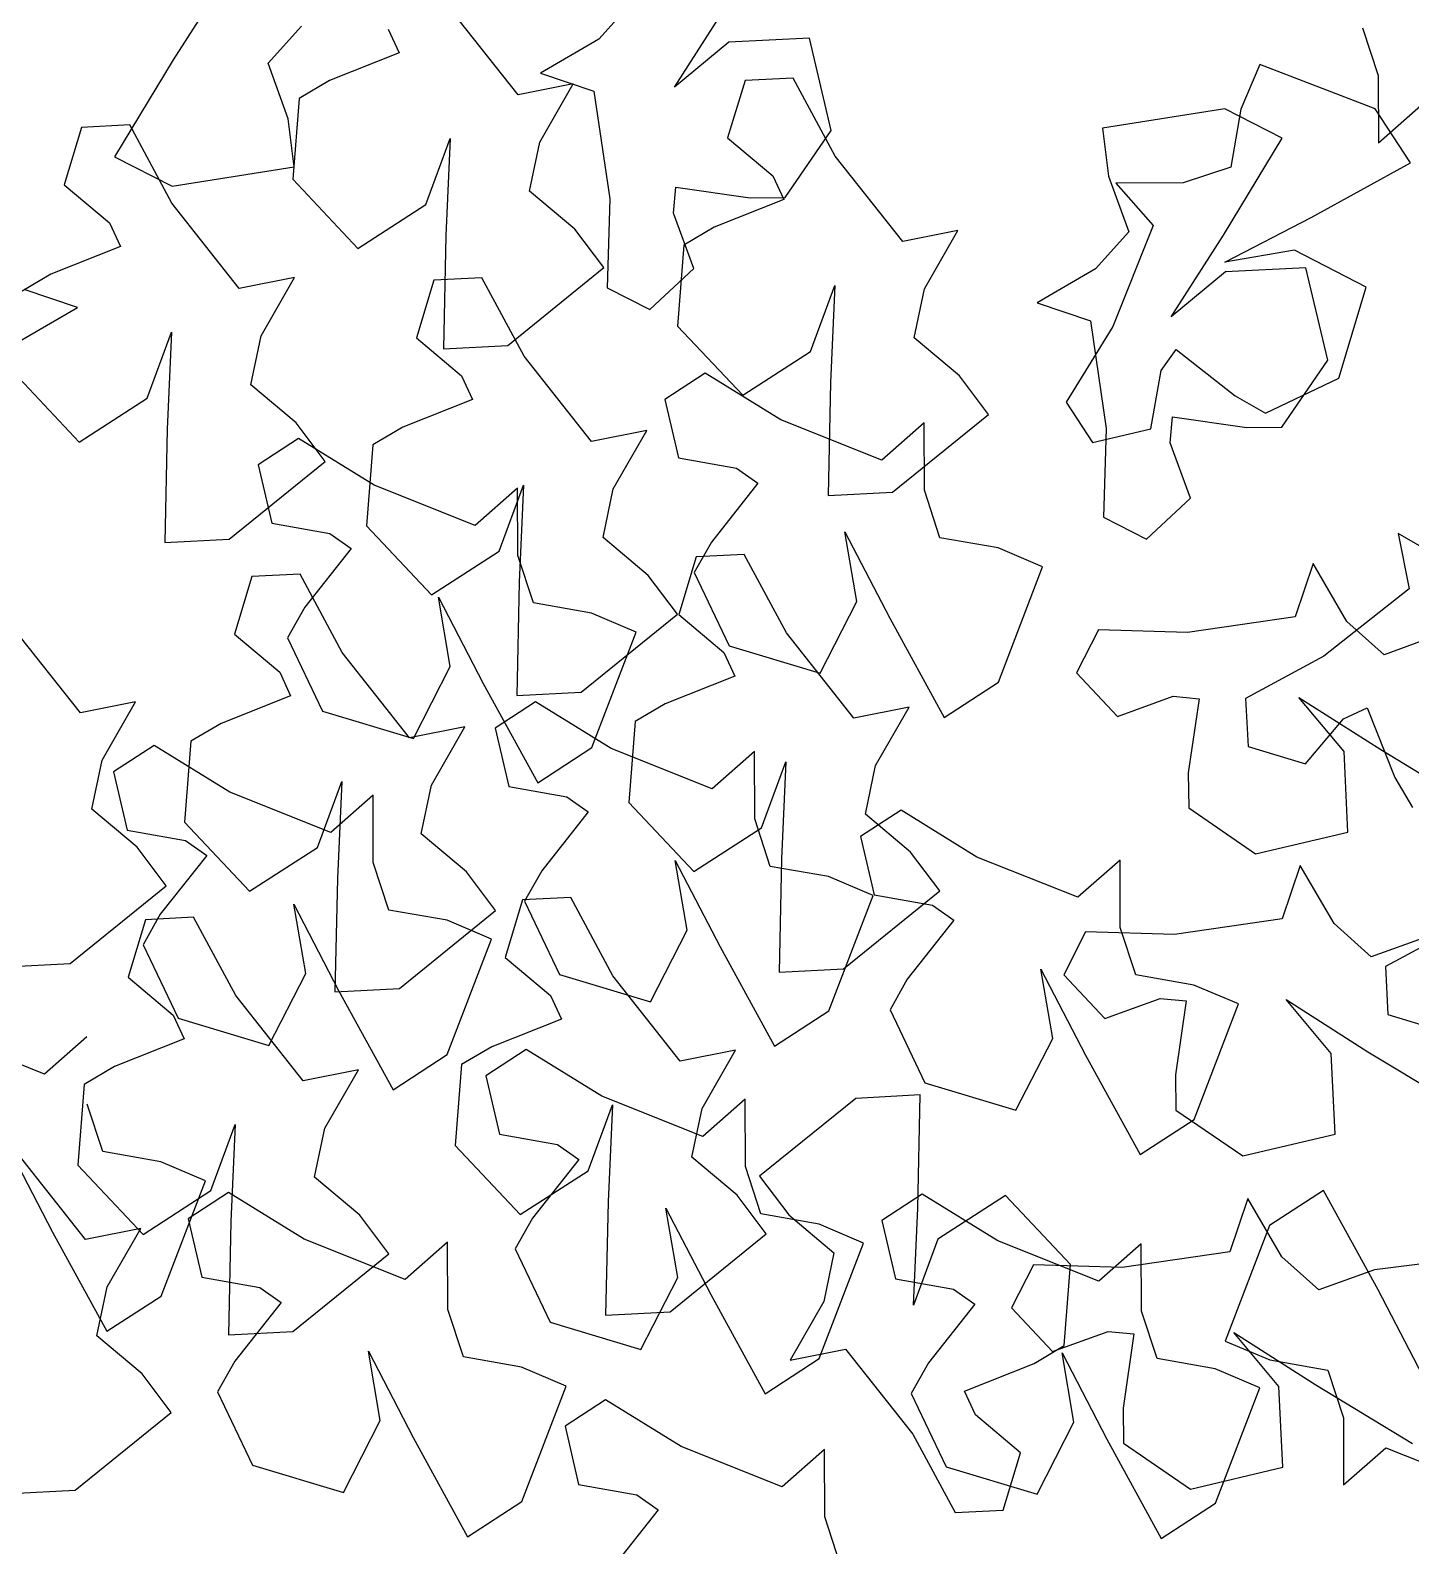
# Model space of a CAD drawing. Header units: millimetres. Extents: x 441156 to 441876, y 4514765 to 4515211.
# Drawn here: x 441573.862 to 441574.956, y 4514834.918 to 4514836.119 of the extents above; entities that cross this region are included whole.
import ezdxf

# ---------------------------------------------------------------- set-up
doc = ezdxf.new("R2010")
doc.units = ezdxf.units.MM
doc.layers.add('01_piscinas', color=254, linetype='Continuous')

msp = doc.modelspace()

# ---------------------------------------------------------------- linework, layer by layer
at = {"layer": '01_piscinas'}
for p, q in [((441574.0165271, 4514836.16044463, 0.00000053), (441573.97508019, 4514836.09556516, 0.00000053)), ((441574.33872415, 4514836.1414144, 0.00000053), (441574.3123353, 4514836.11193892, 0.00000053)), ((441574.37243649, 4514836.07393794, 0.00000053), (441574.41388339, 4514836.13881741, 0.00000053)), ((441574.24833211, 4514836.06793227, 0.00000053), (441574.19492171, 4514836.13554252, 0.00000053)), ((441574.05023944, 4514836.09296817, 0.00000053), (441574.07662828, 4514836.12244365, 0.00000053)), ((441574.14544685, 4514836.12003756, 0.00000053), (441574.15408741, 4514836.10127425, 0.00000053)), ((441574.91772599, 4514836.12094729, 0.00000053), (441574.93005807, 4514836.08335614, 0.00000053)), ((441574.3123353, 4514836.11193892, 0.00000053), (441574.26622233, 4514836.08512131, 0.00000053)), ((441574.41532202, 4514836.1096308, 0.00000053), (441574.37243649, 4514836.07393794, 0.00000053)), ((441574.47922064, 4514836.11276938, 0.00000053), (441574.41532202, 4514836.1096308, 0.00000053)), ((441574.49647604, 4514836.03952691, 0.00000053), (441574.47922064, 4514836.11276938, 0.00000053)), ((441573.97508019, 4514836.09556516, 0.00000053), (441573.92857729, 4514836.01879822, 0.00000053)), ((441574.06623628, 4514836.0489778, 0.00000053), (441574.05023944, 4514836.09296817, 0.00000053)), ((441574.15408741, 4514836.10127425, 0.00000053), (441574.09891098, 4514836.07929768, 0.00000053)), ((441574.8362938, 4514836.09193444, 0.00000053), (441574.8213038, 4514836.05663887, 0.00000053)), ((441574.92776701, 4514836.05680651, 0.00000053), (441574.8362938, 4514836.09193444, 0.00000053)), ((441574.09891098, 4514836.07929768, 0.00000053), (441574.07495612, 4514836.06513378, 0.00000053)), ((441574.26622233, 4514836.08512131, 0.00000053), (441574.30853786, 4514836.07079935, 0.00000053)), ((441574.42826962, 4514836.07925452, 0.00000053), (441574.4144864, 4514836.03378321, 0.00000053)), ((441574.46640938, 4514836.08125873, 0.00000053), (441574.42826962, 4514836.07925452, 0.00000053)), ((441574.49981012, 4514836.01918981, 0.00000053), (441574.46640938, 4514836.08125873, 0.00000053)), ((441574.93005807, 4514836.08335614, 0.00000053), (441574.93022632, 4514836.03001234, 0.00000053)), ((441574.29213942, 4514836.07668685, 0.00000053), (441574.24833211, 4514836.06793227, 0.00000053)), ((441574.26561322, 4514836.03040564, 0.00000053), (441574.29213942, 4514836.07668685, 0.00000053)), ((441574.30853786, 4514836.07079935, 0.00000053), (441574.32098751, 4514835.98554195, 0.00000053)), ((441574.07495612, 4514836.06513378, 0.00000053), (441574.06993666, 4514836.0010459, 0.00000053)), ((441574.80842966, 4514836.05678697, 0.00000053), (441574.71164757, 4514836.04147204, 0.00000053)), ((441574.85397262, 4514836.03358976, 0.00000053), (441574.80842966, 4514836.05678697, 0.00000053)), ((441574.8213038, 4514836.05663887, 0.00000053), (441574.81316228, 4514836.01054366, 0.00000053)), ((441574.95560976, 4514836.01394565, 0.00000053), (441574.92776701, 4514836.05680651, 0.00000053)), ((441574.93022632, 4514836.03001234, 0.00000053), (441574.96378726, 4514836.05949768, 0.00000053)), ((441573.94065269, 4514836.04411683, 0.00000053), (441573.90251293, 4514836.04211261, 0.00000053)), ((441573.97405343, 4514835.9820479, 0.00000053), (441573.94065269, 4514836.04411683, 0.00000053)), ((441574.07090234, 4514836.01091593, 0.00000053), (441574.06623628, 4514836.0489778, 0.00000053)), ((441573.90251293, 4514836.04211261, 0.00000053), (441573.88872971, 4514835.99664131, 0.00000053)), ((441574.17527004, 4514835.98091117, 0.00000053), (441574.19456358, 4514836.03326486, 0.00000053)), ((441574.19456358, 4514836.03326486, 0.00000053), (441574.19110924, 4514835.95635414, 0.00000053)), ((441574.4144864, 4514836.03378321, 0.00000053), (441574.45033527, 4514836.00368485, 0.00000053)), ((441574.46008513, 4514835.98653492, 0.00000053), (441574.49647604, 4514836.03952691, 0.00000053)), ((441574.71164757, 4514836.04147204, 0.00000053), (441574.71631363, 4514836.00341018, 0.00000053)), ((441574.80746972, 4514835.95682282, 0.00000053), (441574.85397262, 4514836.03358976, 0.00000053)), ((441573.92857729, 4514836.01879822, 0.00000053), (441573.97412026, 4514835.99560101, 0.00000053)), ((441574.25749755, 4514835.9916847, 0.00000053), (441574.26561322, 4514836.03040564, 0.00000053)), ((441574.55322053, 4514835.95157956, 0.00000053), (441574.49981012, 4514836.01918981, 0.00000053)), ((441573.97412026, 4514835.99560101, 0.00000053), (441574.07090234, 4514836.01091593, 0.00000053)), ((441574.81316228, 4514836.01054366, 0.00000053), (441574.77557113, 4514835.99821157, 0.00000053)), ((441574.8769536, 4514835.97071498, 0.00000053), (441574.95560976, 4514836.01394565, 0.00000053)), ((441573.88872971, 4514835.99664131, 0.00000053), (441573.92457858, 4514835.96654295, 0.00000053)), ((441574.06993666, 4514836.0010459, 0.00000053), (441574.12150151, 4514835.94624376, 0.00000053)), ((441574.37158647, 4514835.97423222, 0.00000053), (441574.37348518, 4514835.994802, 0.00000053)), ((441574.37348518, 4514835.994802, 0.00000053), (441574.43225765, 4514835.98624605, 0.00000053)), ((441574.45033527, 4514836.00368485, 0.00000053), (441574.45897582, 4514835.98492154, 0.00000053)), ((441574.71631363, 4514836.00341018, 0.00000053), (441574.73231048, 4514835.95941981, 0.00000053)), ((441574.77557113, 4514835.99821157, 0.00000053), (441574.72222733, 4514835.99804333, 0.00000053)), ((441574.72222733, 4514835.99804333, 0.00000053), (441574.75171267, 4514835.96448238, 0.00000053)), ((441574.29334641, 4514835.96158634, 0.00000053), (441574.25749755, 4514835.9916847, 0.00000053)), ((441574.32098751, 4514835.98554195, 0.00000053), (441574.31887894, 4514835.91508832, 0.00000053)), ((441574.45897582, 4514835.98492154, 0.00000053), (441574.40379939, 4514835.96294497, 0.00000053)), ((441574.43225765, 4514835.98624605, 0.00000053), (441574.46008513, 4514835.98653492, 0.00000053)), ((441574.02746384, 4514835.91443765, 0.00000053), (441573.97405343, 4514835.9820479, 0.00000053)), ((441574.12150151, 4514835.94624376, 0.00000053), (441574.17527004, 4514835.98091117, 0.00000053)), ((441574.38758331, 4514835.93024184, 0.00000053), (441574.37158647, 4514835.97423222, 0.00000053)), ((441574.8086198, 4514835.93525117, 0.00000053), (441574.8769536, 4514835.97071498, 0.00000053)), ((441573.92457858, 4514835.96654295, 0.00000053), (441573.93321913, 4514835.94777963, 0.00000053)), ((441574.31641827, 4514835.93095683, 0.00000053), (441574.29334641, 4514835.96158634, 0.00000053)), ((441574.40379939, 4514835.96294497, 0.00000053), (441574.37984453, 4514835.94878107, 0.00000053)), ((441574.59702783, 4514835.96033414, 0.00000053), (441574.55322053, 4514835.95157956, 0.00000053)), ((441574.57050163, 4514835.91405293, 0.00000053), (441574.59702783, 4514835.96033414, 0.00000053)), ((441574.73231048, 4514835.95941981, 0.00000053), (441574.70592163, 4514835.92994433, 0.00000053)), ((441574.75171267, 4514835.96448238, 0.00000053), (441574.71986568, 4514835.88442249, 0.00000053)), ((441573.93321913, 4514835.94777963, 0.00000053), (441573.87804271, 4514835.92580307, 0.00000053)), ((441574.19110924, 4514835.95635414, 0.00000053), (441574.18922001, 4514835.86662057, 0.00000053)), ((441574.37984453, 4514835.94878107, 0.00000053), (441574.37482507, 4514835.8846932, 0.00000053)), ((441574.76602282, 4514835.89194335, 0.00000053), (441574.80746972, 4514835.95682282, 0.00000053)), ((441574.86360619, 4514835.94471932, 0.00000053), (441574.8086198, 4514835.93525117, 0.00000053)), ((441574.92051331, 4514835.91548811, 0.00000053), (441574.86360619, 4514835.94471932, 0.00000053)), ((441573.87804271, 4514835.92580307, 0.00000053), (441573.85408784, 4514835.91163916, 0.00000053)), ((441574.07127114, 4514835.92319224, 0.00000053), (441574.02746384, 4514835.91443765, 0.00000053)), ((441574.04474494, 4514835.87691103, 0.00000053), (441574.07127114, 4514835.92319224, 0.00000053)), ((441574.21973887, 4514835.92292803, 0.00000053), (441574.18159911, 4514835.92092382, 0.00000053)), ((441574.25313961, 4514835.86085911, 0.00000053), (441574.21973887, 4514835.92292803, 0.00000053)), ((441574.24025999, 4514835.86930268, 0.00000053), (441574.31641827, 4514835.93095683, 0.00000053)), ((441574.35291104, 4514835.89775414, 0.00000053), (441574.38758331, 4514835.93024184, 0.00000053)), ((441574.70592163, 4514835.92994433, 0.00000053), (441574.65980866, 4514835.90312673, 0.00000053)), ((441574.80890835, 4514835.92763621, 0.00000053), (441574.76602282, 4514835.89194335, 0.00000053)), ((441574.87280697, 4514835.9307748, 0.00000053), (441574.80890835, 4514835.92763621, 0.00000053)), ((441574.89006237, 4514835.85753232, 0.00000053), (441574.87280697, 4514835.9307748, 0.00000053)), ((441573.89933169, 4514835.89942675, 0.00000053), (441573.85701616, 4514835.91374871, 0.00000053)), ((441574.18159911, 4514835.92092382, 0.00000053), (441574.16781589, 4514835.87545252, 0.00000053)), ((441574.31887894, 4514835.91508832, 0.00000053), (441574.35291104, 4514835.89775414, 0.00000053)), ((441574.48015846, 4514835.86455846, 0.00000053), (441574.49945199, 4514835.91691215, 0.00000053)), ((441574.49945199, 4514835.91691215, 0.00000053), (441574.49599765, 4514835.84000143, 0.00000053)), ((441574.56238596, 4514835.875332, 0.00000053), (441574.57050163, 4514835.91405293, 0.00000053)), ((441574.89883569, 4514835.84343057, 0.00000053), (441574.92051331, 4514835.91548811, 0.00000053)), ((441573.85321872, 4514835.87260914, 0.00000053), (441573.89933169, 4514835.89942675, 0.00000053)), ((441574.65980866, 4514835.90312673, 0.00000053), (441574.7021242, 4514835.88880476, 0.00000053)), ((441574.7021242, 4514835.88880476, 0.00000053), (441574.71457384, 4514835.80354736, 0.00000053)), ((441573.95440177, 4514835.82741656, 0.00000053), (441573.9736953, 4514835.87977024, 0.00000053)), ((441573.9736953, 4514835.87977024, 0.00000053), (441573.97024096, 4514835.80285953, 0.00000053)), ((441574.03662927, 4514835.83819009, 0.00000053), (441574.04474494, 4514835.87691103, 0.00000053)), ((441574.16781589, 4514835.87545252, 0.00000053), (441574.20366475, 4514835.84535415, 0.00000053)), ((441574.37482507, 4514835.8846932, 0.00000053), (441574.42638992, 4514835.82989106, 0.00000053)), ((441574.59823482, 4514835.84523364, 0.00000053), (441574.56238596, 4514835.875332, 0.00000053)), ((441574.71986568, 4514835.88442249, 0.00000053), (441574.68281279, 4514835.82446214, 0.00000053)), ((441574.18922001, 4514835.86662057, 0.00000053), (441574.24025999, 4514835.86930268, 0.00000053)), ((441574.42638992, 4514835.82989106, 0.00000053), (441574.48015846, 4514835.86455846, 0.00000053)), ((441574.75803079, 4514835.84932849, 0.00000053), (441574.76996002, 4514835.86619308, 0.00000053)), ((441574.76996002, 4514835.86619308, 0.00000053), (441574.8165805, 4514835.82939718, 0.00000053)), ((441574.30655002, 4514835.79324886, 0.00000053), (441574.25313961, 4514835.86085911, 0.00000053)), ((441574.85367146, 4514835.80454033, 0.00000053), (441574.89006237, 4514835.85753232, 0.00000053)), ((441573.84906838, 4514835.84755129, 0.00000053), (441573.90063323, 4514835.79274915, 0.00000053)), ((441574.20366475, 4514835.84535415, 0.00000053), (441574.21230531, 4514835.82659084, 0.00000053)), ((441574.39665612, 4514835.8472844, 0.00000053), (441574.36462823, 4514835.82647882, 0.00000053)), ((441574.45661647, 4514835.8102315, 0.00000053), (441574.39665612, 4514835.8472844, 0.00000053)), ((441574.49599765, 4514835.84000143, 0.00000053), (441574.49410843, 4514835.75026786, 0.00000053)), ((441574.62130668, 4514835.81460413, 0.00000053), (441574.59823482, 4514835.84523364, 0.00000053)), ((441574.74988928, 4514835.80323328, 0.00000053), (441574.75803079, 4514835.84932849, 0.00000053)), ((441574.84082424, 4514835.81573361, 0.00000053), (441574.89883569, 4514835.84343057, 0.00000053)), ((441573.90063323, 4514835.79274915, 0.00000053), (441573.95440177, 4514835.82741656, 0.00000053)), ((441574.07247813, 4514835.80809173, 0.00000053), (441574.03662927, 4514835.83819009, 0.00000053)), ((441574.21230531, 4514835.82659084, 0.00000053), (441574.15712888, 4514835.80461427, 0.00000053)), ((441574.8165805, 4514835.82939718, 0.00000053), (441574.84082424, 4514835.81573361, 0.00000053)), ((441574.36462823, 4514835.82647882, 0.00000053), (441574.37542726, 4514835.78020791, 0.00000053)), ((441574.5451484, 4514835.75294997, 0.00000053), (441574.62130668, 4514835.81460413, 0.00000053)), ((441574.68281279, 4514835.82446214, 0.00000053), (441574.70361837, 4514835.79243425, 0.00000053)), ((441573.97024096, 4514835.80285953, 0.00000053), (441573.96835174, 4514835.71312596, 0.00000053)), ((441574.09554999, 4514835.77746222, 0.00000053), (441574.07247813, 4514835.80809173, 0.00000053)), ((441574.15712888, 4514835.80461427, 0.00000053), (441574.13317402, 4514835.79045037, 0.00000053)), ((441574.53667637, 4514835.77838452, 0.00000053), (441574.45661647, 4514835.8102315, 0.00000053)), ((441574.57023731, 4514835.80786986, 0.00000053), (441574.53667637, 4514835.77838452, 0.00000053)), ((441574.57040556, 4514835.75452605, 0.00000053), (441574.57023731, 4514835.80786986, 0.00000053)), ((441574.70361837, 4514835.79243425, 0.00000053), (441574.74988928, 4514835.80323328, 0.00000053)), ((441574.71457384, 4514835.80354736, 0.00000053), (441574.71246527, 4514835.73309373, 0.00000053)), ((441574.7651728, 4514835.79223763, 0.00000053), (441574.76707152, 4514835.81280741, 0.00000053)), ((441574.76707152, 4514835.81280741, 0.00000053), (441574.82584398, 4514835.80425146, 0.00000053)), ((441574.82584398, 4514835.80425146, 0.00000053), (441574.85367146, 4514835.80454033, 0.00000053)), ((441574.07443866, 4514835.79560459, 0.00000053), (441574.04241076, 4514835.77479902, 0.00000053)), ((441574.13439901, 4514835.7585517, 0.00000053), (441574.07443866, 4514835.79560459, 0.00000053)), ((441574.35035732, 4514835.80200344, 0.00000053), (441574.30655002, 4514835.79324886, 0.00000053)), ((441574.32383112, 4514835.75572223, 0.00000053), (441574.35035732, 4514835.80200344, 0.00000053)), ((441574.78116964, 4514835.74824725, 0.00000053), (441574.7651728, 4514835.79223763, 0.00000053)), ((441574.13317402, 4514835.79045037, 0.00000053), (441574.12815456, 4514835.7263625, 0.00000053)), ((441574.37542726, 4514835.78020791, 0.00000053), (441574.42152247, 4514835.77206639, 0.00000053)), ((441574.01939171, 4514835.71580807, 0.00000053), (441574.09554999, 4514835.77746222, 0.00000053)), ((441574.04241076, 4514835.77479902, 0.00000053), (441574.0532098, 4514835.7285281, 0.00000053)), ((441574.42152247, 4514835.77206639, 0.00000053), (441574.43838706, 4514835.76013716, 0.00000053)), ((441574.2144589, 4514835.72670471, 0.00000053), (441574.13439901, 4514835.7585517, 0.00000053)), ((441574.24801985, 4514835.75619005, 0.00000053), (441574.2144589, 4514835.72670471, 0.00000053)), ((441574.23348794, 4514835.70622777, 0.00000053), (441574.25278148, 4514835.75858145, 0.00000053)), ((441574.24818809, 4514835.70284625, 0.00000053), (441574.24801985, 4514835.75619005, 0.00000053)), ((441574.25278148, 4514835.75858145, 0.00000053), (441574.24932714, 4514835.68167073, 0.00000053)), ((441574.31571545, 4514835.7170013, 0.00000053), (441574.32383112, 4514835.75572223, 0.00000053)), ((441574.43838706, 4514835.76013716, 0.00000053), (441574.40159116, 4514835.71351669, 0.00000053)), ((441574.58273764, 4514835.71693491, 0.00000053), (441574.57040556, 4514835.75452605, 0.00000053)), ((441574.49410843, 4514835.75026786, 0.00000053), (441574.5451484, 4514835.75294997, 0.00000053)), ((441574.74649737, 4514835.71575955, 0.00000053), (441574.78116964, 4514835.74824725, 0.00000053)), ((441574.71246527, 4514835.73309373, 0.00000053), (441574.74649737, 4514835.71575955, 0.00000053)), ((441574.0532098, 4514835.7285281, 0.00000053), (441574.099305, 4514835.72038659, 0.00000053)), ((441574.099305, 4514835.72038659, 0.00000053), (441574.1161696, 4514835.70845736, 0.00000053)), ((441574.12815456, 4514835.7263625, 0.00000053), (441574.17971941, 4514835.67156036, 0.00000053)), ((441574.50744515, 4514835.72147739, 0.00000053), (441574.54290896, 4514835.65314358, 0.00000053)), ((441574.5169133, 4514835.666491, 0.00000053), (441574.50744515, 4514835.72147739, 0.00000053)), ((441574.94579811, 4514835.72020244, 0.00000053), (441574.95455269, 4514835.67639513, 0.00000053)), ((441574.99207932, 4514835.69367624, 0.00000053), (441574.94579811, 4514835.72020244, 0.00000053)), ((441573.96835174, 4514835.71312596, 0.00000053), (441574.01939171, 4514835.71580807, 0.00000053)), ((441574.1161696, 4514835.70845736, 0.00000053), (441574.0793737, 4514835.66183688, 0.00000053)), ((441574.35156431, 4514835.68690294, 0.00000053), (441574.31571545, 4514835.7170013, 0.00000053)), ((441574.40159116, 4514835.71351669, 0.00000053), (441574.38792759, 4514835.68927295, 0.00000053)), ((441574.62883285, 4514835.70879339, 0.00000053), (441574.58273764, 4514835.71693491, 0.00000053)), ((441574.66412842, 4514835.69380339, 0.00000053), (441574.62883285, 4514835.70879339, 0.00000053)), ((441574.17971941, 4514835.67156036, 0.00000053), (441574.23348794, 4514835.70622777, 0.00000053)), ((441574.26052018, 4514835.6652551, 0.00000053), (441574.24818809, 4514835.70284625, 0.00000053)), ((441574.38950557, 4514835.70166137, 0.00000053), (441574.37572235, 4514835.65619006, 0.00000053)), ((441574.42764533, 4514835.70366558, 0.00000053), (441574.38950557, 4514835.70166137, 0.00000053)), ((441574.46104606, 4514835.64159666, 0.00000053), (441574.42764533, 4514835.70366558, 0.00000053)), ((441574.87843931, 4514835.69663153, 0.00000053), (441574.86411735, 4514835.654316, 0.00000053)), ((441574.90525691, 4514835.65051856, 0.00000053), (441574.87843931, 4514835.69663153, 0.00000053)), ((441574.03742103, 4514835.6860722, 0.00000053), (441574.02363781, 4514835.64060089, 0.00000053)), ((441574.07556078, 4514835.68807641, 0.00000053), (441574.03742103, 4514835.6860722, 0.00000053)), ((441574.10896152, 4514835.62600749, 0.00000053), (441574.07556078, 4514835.68807641, 0.00000053)), ((441574.37463617, 4514835.65627343, 0.00000053), (441574.35156431, 4514835.68690294, 0.00000053)), ((441574.38792759, 4514835.68927295, 0.00000053), (441574.41562455, 4514835.6312615, 0.00000053)), ((441574.62900049, 4514835.60233018, 0.00000053), (441574.66412842, 4514835.69380339, 0.00000053)), ((441574.24932714, 4514835.68167073, 0.00000053), (441574.24743792, 4514835.59193716, 0.00000053)), ((441574.95455269, 4514835.67639513, 0.00000053), (441574.88694244, 4514835.62298472, 0.00000053)), ((441574.0793737, 4514835.66183688, 0.00000053), (441574.06571013, 4514835.63759315, 0.00000053)), ((441574.18522769, 4514835.66979759, 0.00000053), (441574.2206915, 4514835.60146378, 0.00000053)), ((441574.19469584, 4514835.61481119, 0.00000053), (441574.18522769, 4514835.66979759, 0.00000053)), ((441574.30661539, 4514835.65711359, 0.00000053), (441574.26052018, 4514835.6652551, 0.00000053)), ((441574.48768209, 4514835.60958388, 0.00000053), (441574.5169133, 4514835.666491, 0.00000053)), ((441574.29847789, 4514835.59461927, 0.00000053), (441574.37463617, 4514835.65627343, 0.00000053)), ((441574.34191096, 4514835.64212358, 0.00000053), (441574.30661539, 4514835.65711359, 0.00000053)), ((441574.37572235, 4514835.65619006, 0.00000053), (441574.41157121, 4514835.6260917, 0.00000053)), ((441574.54290896, 4514835.65314358, 0.00000053), (441574.58613963, 4514835.57448742, 0.00000053)), ((441574.86411735, 4514835.654316, 0.00000053), (441574.77885995, 4514835.64186635, 0.00000053)), ((441574.93473239, 4514835.62412971, 0.00000053), (441574.90525691, 4514835.65051856, 0.00000053)), ((441573.90147901, 4514835.57814334, 0.00000053), (441573.84806861, 4514835.64575359, 0.00000053)), ((441574.02363781, 4514835.64060089, 0.00000053), (441574.05948667, 4514835.61050253, 0.00000053)), ((441574.06571013, 4514835.63759315, 0.00000053), (441574.09340708, 4514835.57958169, 0.00000053)), ((441574.30678303, 4514835.55065038, 0.00000053), (441574.34191096, 4514835.64212358, 0.00000053)), ((441574.51445647, 4514835.57398641, 0.00000053), (441574.46104606, 4514835.64159666, 0.00000053)), ((441574.70840632, 4514835.64397493, 0.00000053), (441574.69107214, 4514835.60994282, 0.00000053)), ((441574.77885995, 4514835.64186635, 0.00000053), (441574.70840632, 4514835.64397493, 0.00000053)), ((441574.97872277, 4514835.64012656, 0.00000053), (441574.93473239, 4514835.62412971, 0.00000053)), ((441574.16237193, 4514835.55839724, 0.00000053), (441574.10896152, 4514835.62600749, 0.00000053)), ((441574.41157121, 4514835.6260917, 0.00000053), (441574.42021177, 4514835.60732839, 0.00000053)), ((441574.41562455, 4514835.6312615, 0.00000053), (441574.48768209, 4514835.60958388, 0.00000053)), ((441574.88694244, 4514835.62298472, 0.00000053), (441574.82487352, 4514835.58958398, 0.00000053)), ((441574.05948667, 4514835.61050253, 0.00000053), (441574.06812722, 4514835.59173922, 0.00000053)), ((441574.16546463, 4514835.55790407, 0.00000053), (441574.19469584, 4514835.61481119, 0.00000053)), ((441574.2206915, 4514835.60146378, 0.00000053), (441574.26392217, 4514835.52280762, 0.00000053)), ((441574.42021177, 4514835.60732839, 0.00000053), (441574.36503534, 4514835.58535182, 0.00000053)), ((441574.58613963, 4514835.57448742, 0.00000053), (441574.62900049, 4514835.60233018, 0.00000053)), ((441574.69107214, 4514835.60994282, 0.00000053), (441574.72355983, 4514835.57527055, 0.00000053)), ((441573.94528632, 4514835.58689793, 0.00000053), (441573.90147901, 4514835.57814334, 0.00000053)), ((441573.91876012, 4514835.54061672, 0.00000053), (441573.94528632, 4514835.58689793, 0.00000053)), ((441574.06812722, 4514835.59173922, 0.00000053), (441574.0129508, 4514835.56976265, 0.00000053)), ((441574.26219854, 4514835.58683074, 0.00000053), (441574.23017065, 4514835.56602516, 0.00000053)), ((441574.24743792, 4514835.59193716, 0.00000053), (441574.29847789, 4514835.59461927, 0.00000053)), ((441574.32215889, 4514835.54977784, 0.00000053), (441574.26219854, 4514835.58683074, 0.00000053)), ((441574.72355983, 4514835.57527055, 0.00000053), (441574.76755021, 4514835.5912674, 0.00000053)), ((441574.76755021, 4514835.5912674, 0.00000053), (441574.78811999, 4514835.58936868, 0.00000053)), ((441574.78811999, 4514835.58936868, 0.00000053), (441574.77956405, 4514835.53059621, 0.00000053)), ((441574.82487352, 4514835.58958398, 0.00000053), (441574.82687773, 4514835.55144422, 0.00000053)), ((441574.86725593, 4514835.59041738, 0.00000053), (441574.9321354, 4514835.54897047, 0.00000053)), ((441574.90294879, 4514835.54753184, 0.00000053), (441574.86725593, 4514835.59041738, 0.00000053)), ((441574.09340708, 4514835.57958169, 0.00000053), (441574.16546463, 4514835.55790407, 0.00000053)), ((441574.36503534, 4514835.58535182, 0.00000053), (441574.34108048, 4514835.57118792, 0.00000053)), ((441574.55826378, 4514835.58274099, 0.00000053), (441574.51445647, 4514835.57398641, 0.00000053)), ((441574.53173758, 4514835.53645978, 0.00000053), (441574.55826378, 4514835.58274099, 0.00000053)), ((441574.9024474, 4514835.57350987, 0.00000053), (441574.92121071, 4514835.58215042, 0.00000053)), ((441574.92121071, 4514835.58215042, 0.00000053), (441574.94318728, 4514835.526974, 0.00000053)), ((441574.0129508, 4514835.56976265, 0.00000053), (441573.98899593, 4514835.55559875, 0.00000053)), ((441574.20617924, 4514835.56715182, 0.00000053), (441574.16237193, 4514835.55839724, 0.00000053)), ((441574.17965304, 4514835.52087061, 0.00000053), (441574.20617924, 4514835.56715182, 0.00000053)), ((441574.23017065, 4514835.56602516, 0.00000053), (441574.24096968, 4514835.51975424, 0.00000053)), ((441574.34108048, 4514835.57118792, 0.00000053), (441574.33606102, 4514835.50710004, 0.00000053)), ((441574.87234904, 4514835.53766101, 0.00000053), (441574.9024474, 4514835.57350987, 0.00000053)), ((441573.95990842, 4514835.55224022, 0.00000053), (441573.92788053, 4514835.53143464, 0.00000053)), ((441574.01986877, 4514835.51518733, 0.00000053), (441573.95990842, 4514835.55224022, 0.00000053)), ((441573.98899593, 4514835.55559875, 0.00000053), (441573.98397647, 4514835.49151088, 0.00000053)), ((441574.26392217, 4514835.52280762, 0.00000053), (441574.30678303, 4514835.55065038, 0.00000053)), ((441574.82687773, 4514835.55144422, 0.00000053), (441574.87234904, 4514835.53766101, 0.00000053)), ((441573.91064445, 4514835.50189578, 0.00000053), (441573.91876012, 4514835.54061672, 0.00000053)), ((441574.40221879, 4514835.51793085, 0.00000053), (441574.32215889, 4514835.54977784, 0.00000053)), ((441574.43577973, 4514835.5474162, 0.00000053), (441574.40221879, 4514835.51793085, 0.00000053)), ((441574.43594798, 4514835.49407239, 0.00000053), (441574.43577973, 4514835.5474162, 0.00000053)), ((441574.4413944, 4514835.48696531, 0.00000053), (441574.46068794, 4514835.539319, 0.00000053)), ((441574.46068794, 4514835.539319, 0.00000053), (441574.4572336, 4514835.46240828, 0.00000053)), ((441574.90608738, 4514835.48363322, 0.00000053), (441574.90294879, 4514835.54753184, 0.00000053)), ((441574.9321354, 4514835.54897047, 0.00000053), (441575.00890234, 4514835.50246757, 0.00000053)), ((441573.92788053, 4514835.53143464, 0.00000053), (441573.93867956, 4514835.48516373, 0.00000053)), ((441574.52362191, 4514835.49773884, 0.00000053), (441574.53173758, 4514835.53645978, 0.00000053)), ((441574.77956405, 4514835.53059621, 0.00000053), (441574.77985291, 4514835.50276874, 0.00000053)), ((441574.94318728, 4514835.526974, 0.00000053), (441574.95735118, 4514835.50301913, 0.00000053)), ((441574.09992867, 4514835.48334034, 0.00000053), (441574.01986877, 4514835.51518733, 0.00000053)), ((441574.08930986, 4514835.47137614, 0.00000053), (441574.10860339, 4514835.52372983, 0.00000053)), ((441574.10860339, 4514835.52372983, 0.00000053), (441574.10514905, 4514835.44681911, 0.00000053)), ((441574.17153736, 4514835.48214968, 0.00000053), (441574.17965304, 4514835.52087061, 0.00000053)), ((441574.24096968, 4514835.51975424, 0.00000053), (441574.28706489, 4514835.51161273, 0.00000053)), ((441574.13348962, 4514835.51282568, 0.00000053), (441574.09992867, 4514835.48334034, 0.00000053)), ((441574.13365786, 4514835.45948188, 0.00000053), (441574.13348962, 4514835.51282568, 0.00000053)), ((441574.28706489, 4514835.51161273, 0.00000053), (441574.30392948, 4514835.4996835, 0.00000053)), ((441574.33606102, 4514835.50710004, 0.00000053), (441574.38762587, 4514835.4522979, 0.00000053)), ((441574.77985291, 4514835.50276874, 0.00000053), (441574.83284491, 4514835.46637782, 0.00000053)), ((441573.94649331, 4514835.47179742, 0.00000053), (441573.91064445, 4514835.50189578, 0.00000053)), ((441573.98397647, 4514835.49151088, 0.00000053), (441574.03554132, 4514835.43670874, 0.00000053)), ((441574.30392948, 4514835.4996835, 0.00000053), (441574.26713359, 4514835.45306302, 0.00000053)), ((441574.44828007, 4514835.45648124, 0.00000053), (441574.43594798, 4514835.49407239, 0.00000053)), ((441574.55188204, 4514835.50089711, 0.00000053), (441574.51985415, 4514835.48009153, 0.00000053)), ((441574.55947077, 4514835.46764048, 0.00000053), (441574.52362191, 4514835.49773884, 0.00000053)), ((441574.61184239, 4514835.46384422, 0.00000053), (441574.55188204, 4514835.50089711, 0.00000053)), ((441573.93867956, 4514835.48516373, 0.00000053), (441573.98477477, 4514835.47702222, 0.00000053)), ((441574.20738623, 4514835.45205132, 0.00000053), (441574.17153736, 4514835.48214968, 0.00000053)), ((441574.38762587, 4514835.4522979, 0.00000053), (441574.4413944, 4514835.48696531, 0.00000053)), ((441574.51985415, 4514835.48009153, 0.00000053), (441574.53065318, 4514835.43382062, 0.00000053)), ((441574.83284491, 4514835.46637782, 0.00000053), (441574.90608738, 4514835.48363322, 0.00000053)), ((441573.96956517, 4514835.44116791, 0.00000053), (441573.94649331, 4514835.47179742, 0.00000053)), ((441573.98477477, 4514835.47702222, 0.00000053), (441574.00163937, 4514835.46509299, 0.00000053)), ((441574.03554132, 4514835.43670874, 0.00000053), (441574.08930986, 4514835.47137614, 0.00000053)), ((441574.58254263, 4514835.43701097, 0.00000053), (441574.55947077, 4514835.46764048, 0.00000053)), ((441574.00163937, 4514835.46509299, 0.00000053), (441573.96484347, 4514835.41847251, 0.00000053)), ((441574.14598995, 4514835.42189073, 0.00000053), (441574.13365786, 4514835.45948188, 0.00000053)), ((441574.37298757, 4514835.46102373, 0.00000053), (441574.40845139, 4514835.39268992, 0.00000053)), ((441574.38245573, 4514835.40603734, 0.00000053), (441574.37298757, 4514835.46102373, 0.00000053)), ((441574.49437527, 4514835.44833973, 0.00000053), (441574.44828007, 4514835.45648124, 0.00000053)), ((441574.4572336, 4514835.46240828, 0.00000053), (441574.45534437, 4514835.37267471, 0.00000053)), ((441574.69190229, 4514835.43199723, 0.00000053), (441574.61184239, 4514835.46384422, 0.00000053)), ((441574.72546324, 4514835.46148257, 0.00000053), (441574.69190229, 4514835.43199723, 0.00000053)), ((441574.72563148, 4514835.40813877, 0.00000053), (441574.72546324, 4514835.46148257, 0.00000053)), ((441574.86823009, 4514835.45723156, 0.00000053), (441574.85390813, 4514835.41491603, 0.00000053)), ((441574.8950477, 4514835.41111859, 0.00000053), (441574.86823009, 4514835.45723156, 0.00000053)), ((441574.10514905, 4514835.44681911, 0.00000053), (441574.10325983, 4514835.35708554, 0.00000053)), ((441574.23045809, 4514835.42142181, 0.00000053), (441574.20738623, 4514835.45205132, 0.00000053)), ((441574.26713359, 4514835.45306302, 0.00000053), (441574.25347001, 4514835.42881929, 0.00000053)), ((441574.52967084, 4514835.43334973, 0.00000053), (441574.49437527, 4514835.44833973, 0.00000053)), ((441573.89340689, 4514835.37951376, 0.00000053), (441573.96956517, 4514835.44116791, 0.00000053)), ((441574.29009945, 4514835.43183385, 0.00000053), (441574.25195969, 4514835.42982964, 0.00000053)), ((441574.32350019, 4514835.36976493, 0.00000053), (441574.29009945, 4514835.43183385, 0.00000053)), ((441574.49454291, 4514835.34187652, 0.00000053), (441574.52967084, 4514835.43334973, 0.00000053)), ((441574.50638435, 4514835.37535682, 0.00000053), (441574.58254263, 4514835.43701097, 0.00000053)), ((441574.53065318, 4514835.43382062, 0.00000053), (441574.57674839, 4514835.42567911, 0.00000053)), ((441573.96484347, 4514835.41847251, 0.00000053), (441573.9511799, 4514835.39422878, 0.00000053)), ((441574.07069746, 4514835.42643321, 0.00000053), (441574.10616127, 4514835.35809941, 0.00000053)), ((441574.08016561, 4514835.37144682, 0.00000053), (441574.07069746, 4514835.42643321, 0.00000053)), ((441574.19208516, 4514835.41374922, 0.00000053), (441574.14598995, 4514835.42189073, 0.00000053)), ((441574.1542998, 4514835.35976765, 0.00000053), (441574.23045809, 4514835.42142181, 0.00000053)), ((441574.25195969, 4514835.42982964, 0.00000053), (441574.23817647, 4514835.38435834, 0.00000053)), ((441574.25347001, 4514835.42881929, 0.00000053), (441574.28116697, 4514835.37080784, 0.00000053)), ((441574.57674839, 4514835.42567911, 0.00000053), (441574.59361299, 4514835.41374988, 0.00000053)), ((441573.95303061, 4514835.41417912, 0.00000053), (441573.93924739, 4514835.36870781, 0.00000053)), ((441573.99117037, 4514835.41618333, 0.00000053), (441573.95303061, 4514835.41417912, 0.00000053)), ((441574.0245711, 4514835.35411441, 0.00000053), (441573.99117037, 4514835.41618333, 0.00000053)), ((441574.22738073, 4514835.39875921, 0.00000053), (441574.19208516, 4514835.41374922, 0.00000053)), ((441574.59361299, 4514835.41374988, 0.00000053), (441574.55681709, 4514835.3671294, 0.00000053)), ((441574.73796357, 4514835.37054762, 0.00000053), (441574.72563148, 4514835.40813877, 0.00000053)), ((441574.85390813, 4514835.41491603, 0.00000053), (441574.76865073, 4514835.40246639, 0.00000053)), ((441574.92452317, 4514835.38472975, 0.00000053), (441574.8950477, 4514835.41111859, 0.00000053)), ((441574.99780099, 4514835.41055366, 0.00000053), (441574.93573206, 4514835.37715292, 0.00000053)), ((441573.9511799, 4514835.39422878, 0.00000053), (441573.97887685, 4514835.33621732, 0.00000053)), ((441574.1922528, 4514835.30728601, 0.00000053), (441574.22738073, 4514835.39875921, 0.00000053)), ((441574.35322451, 4514835.34913022, 0.00000053), (441574.38245573, 4514835.40603734, 0.00000053)), ((441574.6981971, 4514835.40457496, 0.00000053), (441574.68086292, 4514835.37054285, 0.00000053)), ((441574.76865073, 4514835.40246639, 0.00000053), (441574.6981971, 4514835.40457496, 0.00000053)), ((441574.96851355, 4514835.40072659, 0.00000053), (441574.92452317, 4514835.38472975, 0.00000053)), ((441574.23817647, 4514835.38435834, 0.00000053), (441574.27402533, 4514835.35425998, 0.00000053)), ((441574.40845139, 4514835.39268992, 0.00000053), (441574.45168205, 4514835.31403376, 0.00000053)), ((441573.84236692, 4514835.37683165, 0.00000053), (441573.89340689, 4514835.37951376, 0.00000053)), ((441574.05093439, 4514835.3145397, 0.00000053), (441574.08016561, 4514835.37144682, 0.00000053)), ((441574.28116697, 4514835.37080784, 0.00000053), (441574.35322451, 4514835.34913022, 0.00000053)), ((441574.45534437, 4514835.37267471, 0.00000053), (441574.50638435, 4514835.37535682, 0.00000053)), ((441574.66267107, 4514835.3750901, 0.00000053), (441574.69813489, 4514835.3067563, 0.00000053)), ((441574.67213923, 4514835.32010371, 0.00000053), (441574.66267107, 4514835.3750901, 0.00000053)), ((441574.68086292, 4514835.37054285, 0.00000053), (441574.71335062, 4514835.33587058, 0.00000053)), ((441574.78405877, 4514835.36240611, 0.00000053), (441574.73796357, 4514835.37054762, 0.00000053)), ((441574.93573206, 4514835.37715292, 0.00000053), (441574.93773628, 4514835.33901316, 0.00000053)), ((441573.93924739, 4514835.36870781, 0.00000053), (441573.97509625, 4514835.33860945, 0.00000053)), ((441574.10325983, 4514835.35708554, 0.00000053), (441574.1542998, 4514835.35976765, 0.00000053)), ((441574.37691059, 4514835.30215468, 0.00000053), (441574.32350019, 4514835.36976493, 0.00000053)), ((441574.55681709, 4514835.3671294, 0.00000053), (441574.54315351, 4514835.34288567, 0.00000053)), ((441574.81935434, 4514835.3474161, 0.00000053), (441574.78405877, 4514835.36240611, 0.00000053)), ((441574.07798151, 4514835.28650416, 0.00000053), (441574.0245711, 4514835.35411441, 0.00000053)), ((441574.10616127, 4514835.35809941, 0.00000053), (441574.14939194, 4514835.27944325, 0.00000053)), ((441574.27402533, 4514835.35425998, 0.00000053), (441574.28266589, 4514835.33549666, 0.00000053)), ((441574.71335062, 4514835.33587058, 0.00000053), (441574.75734099, 4514835.35186743, 0.00000053)), ((441574.75734099, 4514835.35186743, 0.00000053), (441574.77791078, 4514835.34996871, 0.00000053)), ((441574.77791078, 4514835.34996871, 0.00000053), (441574.76935483, 4514835.29119624, 0.00000053)), ((441574.78422641, 4514835.25594289, 0.00000053), (441574.81935434, 4514835.3474161, 0.00000053)), ((441574.85704672, 4514835.35101741, 0.00000053), (441574.92192619, 4514835.3095705, 0.00000053)), ((441574.89273958, 4514835.30813187, 0.00000053), (441574.85704672, 4514835.35101741, 0.00000053)), ((441573.97509625, 4514835.33860945, 0.00000053), (441573.9837368, 4514835.31984614, 0.00000053)), ((441573.97887685, 4514835.33621732, 0.00000053), (441574.05093439, 4514835.3145397, 0.00000053)), ((441574.28266589, 4514835.33549666, 0.00000053), (441574.22748946, 4514835.31352009, 0.00000053)), ((441574.45168205, 4514835.31403376, 0.00000053), (441574.49454291, 4514835.34187652, 0.00000053)), ((441574.54315351, 4514835.34288567, 0.00000053), (441574.57085047, 4514835.28487421, 0.00000053)), ((441574.93773628, 4514835.33901316, 0.00000053), (441574.98320758, 4514835.32522994, 0.00000053)), ((441573.87312146, 4514835.29189292, 0.00000053), (441573.79306156, 4514835.32373991, 0.00000053)), ((441573.90668241, 4514835.32137826, 0.00000053), (441573.87312146, 4514835.29189292, 0.00000053)), ((441573.9837368, 4514835.31984614, 0.00000053), (441573.92856038, 4514835.29786957, 0.00000053)), ((441574.22748946, 4514835.31352009, 0.00000053), (441574.2035346, 4514835.29935619, 0.00000053)), ((441574.25476247, 4514835.31135423, 0.00000053), (441574.22273457, 4514835.29054865, 0.00000053)), ((441574.31472282, 4514835.27430133, 0.00000053), (441574.25476247, 4514835.31135423, 0.00000053)), ((441574.4207179, 4514835.31090926, 0.00000053), (441574.37691059, 4514835.30215468, 0.00000053)), ((441574.3941917, 4514835.26462805, 0.00000053), (441574.4207179, 4514835.31090926, 0.00000053)), ((441574.64290801, 4514835.26319659, 0.00000053), (441574.67213923, 4514835.32010371, 0.00000053)), ((441574.14939194, 4514835.27944325, 0.00000053), (441574.1922528, 4514835.30728601, 0.00000053)), ((441574.2035346, 4514835.29935619, 0.00000053), (441574.19851514, 4514835.23526832, 0.00000053)), ((441574.69813489, 4514835.3067563, 0.00000053), (441574.74136556, 4514835.22810013, 0.00000053)), ((441574.89587816, 4514835.24423325, 0.00000053), (441574.89273958, 4514835.30813187, 0.00000053)), ((441574.92192619, 4514835.3095705, 0.00000053), (441574.99869312, 4514835.2630676, 0.00000053)), ((441573.92856038, 4514835.29786957, 0.00000053), (441573.90460551, 4514835.28370567, 0.00000053)), ((441574.12178882, 4514835.29525874, 0.00000053), (441574.07798151, 4514835.28650416, 0.00000053)), ((441574.09526262, 4514835.24897753, 0.00000053), (441574.12178882, 4514835.29525874, 0.00000053)), ((441574.22273457, 4514835.29054865, 0.00000053), (441574.23353361, 4514835.24427773, 0.00000053)), ((441574.76935483, 4514835.29119624, 0.00000053), (441574.7696437, 4514835.26336876, 0.00000053)), ((441573.90460551, 4514835.28370567, 0.00000053), (441573.89958605, 4514835.2196178, 0.00000053)), ((441574.39478271, 4514835.24245434, 0.00000053), (441574.31472282, 4514835.27430133, 0.00000053)), ((441574.56701162, 4514835.27529487, 0.00000053), (441574.51597165, 4514835.27261276, 0.00000053)), ((441574.5651224, 4514835.1855613, 0.00000053), (441574.56701162, 4514835.27529487, 0.00000053)), ((441574.57085047, 4514835.28487421, 0.00000053), (441574.64290801, 4514835.26319659, 0.00000053)), ((441573.91918274, 4514835.23044331, 0.00000053), (441573.90685065, 4514835.26803446, 0.00000053)), ((441574.30384852, 4514835.21513359, 0.00000053), (441574.32314206, 4514835.26748727, 0.00000053)), ((441574.32314206, 4514835.26748727, 0.00000053), (441574.31968772, 4514835.19057655, 0.00000053)), ((441574.38607603, 4514835.22590712, 0.00000053), (441574.3941917, 4514835.26462805, 0.00000053)), ((441574.42834366, 4514835.27193968, 0.00000053), (441574.39478271, 4514835.24245434, 0.00000053)), ((441574.4285119, 4514835.21859588, 0.00000053), (441574.42834366, 4514835.27193968, 0.00000053)), ((441574.51597165, 4514835.27261276, 0.00000053), (441574.43981337, 4514835.21095861, 0.00000053)), ((441574.7696437, 4514835.26336876, 0.00000053), (441574.82263569, 4514835.22697785, 0.00000053)), ((441574.00491944, 4514835.19948306, 0.00000053), (441574.02421298, 4514835.25183675, 0.00000053)), ((441574.02421298, 4514835.25183675, 0.00000053), (441574.02075863, 4514835.17492603, 0.00000053)), ((441574.74136556, 4514835.22810013, 0.00000053), (441574.78422641, 4514835.25594289, 0.00000053)), ((441574.08714694, 4514835.2102566, 0.00000053), (441574.09526262, 4514835.24897753, 0.00000053)), ((441574.23353361, 4514835.24427773, 0.00000053), (441574.27962882, 4514835.23613622, 0.00000053)), ((441574.82263569, 4514835.22697785, 0.00000053), (441574.89587816, 4514835.24423325, 0.00000053)), ((441573.84389024, 4514835.23498579, 0.00000053), (441573.87935406, 4514835.16665199, 0.00000053)), ((441573.90549221, 4514835.16066657, 0.00000053), (441573.8520818, 4514835.22827682, 0.00000053)), ((441573.96527794, 4514835.22230179, 0.00000053), (441573.91918274, 4514835.23044331, 0.00000053)), ((441574.19851514, 4514835.23526832, 0.00000053), (441574.25007999, 4514835.18046618, 0.00000053)), ((441574.27962882, 4514835.23613622, 0.00000053), (441574.29649341, 4514835.22420699, 0.00000053)), ((441573.89958605, 4514835.2196178, 0.00000053), (441573.9511509, 4514835.16481565, 0.00000053)), ((441574.00057352, 4514835.20731179, 0.00000053), (441573.96527794, 4514835.22230179, 0.00000053)), ((441574.25007999, 4514835.18046618, 0.00000053), (441574.30384852, 4514835.21513359, 0.00000053)), ((441574.29649341, 4514835.22420699, 0.00000053), (441574.25969751, 4514835.17758651, 0.00000053)), ((441574.42192489, 4514835.19580876, 0.00000053), (441574.38607603, 4514835.22590712, 0.00000053)), ((441574.44084399, 4514835.18100473, 0.00000053), (441574.4285119, 4514835.21859588, 0.00000053)), ((441573.96544558, 4514835.11583858, 0.00000053), (441574.00057352, 4514835.20731179, 0.00000053)), ((441574.12299581, 4514835.18015823, 0.00000053), (441574.08714694, 4514835.2102566, 0.00000053)), ((441574.43981337, 4514835.21095861, 0.00000053), (441574.46288523, 4514835.1803291, 0.00000053)), ((441573.9511509, 4514835.16481565, 0.00000053), (441574.00491944, 4514835.19948306, 0.00000053)), ((441574.01894952, 4514835.19800839, 0.00000053), (441573.98692163, 4514835.17720282, 0.00000053)), ((441574.07890987, 4514835.1609555, 0.00000053), (441574.01894952, 4514835.19800839, 0.00000053)), ((441574.31968772, 4514835.19057655, 0.00000053), (441574.3177985, 4514835.10084299, 0.00000053)), ((441574.44499675, 4514835.16517925, 0.00000053), (441574.42192489, 4514835.19580876, 0.00000053)), ((441574.56867968, 4514835.19671099, 0.00000053), (441574.53665179, 4514835.17590541, 0.00000053)), ((441574.62864003, 4514835.1596581, 0.00000053), (441574.56867968, 4514835.19671099, 0.00000053)), ((441574.63473013, 4514835.19567168, 0.00000053), (441574.58096159, 4514835.16100427, 0.00000053)), ((441574.68629498, 4514835.14086954, 0.00000053), (441574.63473013, 4514835.19567168, 0.00000053)), ((441574.82680469, 4514835.19325263, 0.00000053), (441574.81248273, 4514835.1509371, 0.00000053)), ((441574.8536223, 4514835.14713966, 0.00000053), (441574.82680469, 4514835.19325263, 0.00000053)), ((441574.88676215, 4514835.19960034, 0.00000053), (441574.84390129, 4514835.17175759, 0.00000053)), ((441574.92999282, 4514835.12094418, 0.00000053), (441574.88676215, 4514835.19960034, 0.00000053)), ((441574.14606767, 4514835.14952873, 0.00000053), (441574.12299581, 4514835.18015823, 0.00000053)), ((441574.3655515, 4514835.18554722, 0.00000053), (441574.40101531, 4514835.11721341, 0.00000053)), ((441574.37501965, 4514835.13056083, 0.00000053), (441574.3655515, 4514835.18554722, 0.00000053)), ((441574.4869392, 4514835.17286322, 0.00000053), (441574.44084399, 4514835.18100473, 0.00000053)), ((441574.46288523, 4514835.1803291, 0.00000053), (441574.49873409, 4514835.15023074, 0.00000053)), ((441574.56166806, 4514835.10865058, 0.00000053), (441574.5651224, 4514835.1855613, 0.00000053)), ((441573.87935406, 4514835.16665199, 0.00000053), (441573.92258473, 4514835.08799583, 0.00000053)), ((441573.94929951, 4514835.16942116, 0.00000053), (441573.90549221, 4514835.16066657, 0.00000053)), ((441573.92277331, 4514835.12313994, 0.00000053), (441573.94929951, 4514835.16942116, 0.00000053)), ((441573.98692163, 4514835.17720282, 0.00000053), (441573.99772066, 4514835.1309319, 0.00000053)), ((441574.02075863, 4514835.17492603, 0.00000053), (441574.01886941, 4514835.08519246, 0.00000053)), ((441574.25969751, 4514835.17758651, 0.00000053), (441574.24603394, 4514835.15334278, 0.00000053)), ((441574.52223477, 4514835.15787321, 0.00000053), (441574.4869392, 4514835.17286322, 0.00000053)), ((441574.53665179, 4514835.17590541, 0.00000053), (441574.54745082, 4514835.1296345, 0.00000053)), ((441574.84390129, 4514835.17175759, 0.00000053), (441574.80877336, 4514835.08028438, 0.00000053)), ((441574.15896977, 4514835.12910851, 0.00000053), (441574.07890987, 4514835.1609555, 0.00000053)), ((441574.19253072, 4514835.15859385, 0.00000053), (441574.15896977, 4514835.12910851, 0.00000053)), ((441574.19269896, 4514835.10525005, 0.00000053), (441574.19253072, 4514835.15859385, 0.00000053)), ((441574.36883847, 4514835.10352509, 0.00000053), (441574.44499675, 4514835.16517925, 0.00000053)), ((441574.48710684, 4514835.06640001, 0.00000053), (441574.52223477, 4514835.15787321, 0.00000053)), ((441574.58096159, 4514835.16100427, 0.00000053), (441574.56166806, 4514835.10865058, 0.00000053)), ((441574.70869993, 4514835.12781111, 0.00000053), (441574.62864003, 4514835.1596581, 0.00000053)), ((441574.74226087, 4514835.15729645, 0.00000053), (441574.70869993, 4514835.12781111, 0.00000053)), ((441574.74242912, 4514835.10395265, 0.00000053), (441574.74226087, 4514835.15729645, 0.00000053)), ((441574.06990938, 4514835.08787457, 0.00000053), (441574.14606767, 4514835.14952873, 0.00000053)), ((441574.24603394, 4514835.15334278, 0.00000053), (441574.2737309, 4514835.09533133, 0.00000053)), ((441574.49873409, 4514835.15023074, 0.00000053), (441574.49061842, 4514835.1115098, 0.00000053)), ((441574.81248273, 4514835.1509371, 0.00000053), (441574.72722533, 4514835.13848745, 0.00000053)), ((441574.88309777, 4514835.12075081, 0.00000053), (441574.8536223, 4514835.14713966, 0.00000053)), ((441573.99772066, 4514835.1309319, 0.00000053), (441574.04381587, 4514835.12279039, 0.00000053)), ((441574.34578844, 4514835.0736537, 0.00000053), (441574.37501965, 4514835.13056083, 0.00000053)), ((441574.6567717, 4514835.14059602, 0.00000053), (441574.63943752, 4514835.10656392, 0.00000053)), ((441574.72722533, 4514835.13848745, 0.00000053), (441574.6567717, 4514835.14059602, 0.00000053)), ((441574.68127552, 4514835.07678167, 0.00000053), (441574.68629498, 4514835.14086954, 0.00000053)), ((441574.92708815, 4514835.13674766, 0.00000053), (441574.88309777, 4514835.12075081, 0.00000053)), ((441574.96515001, 4514835.14141372, 0.00000053), (441574.92708815, 4514835.13674766, 0.00000053)), ((441573.91465764, 4514835.08441901, 0.00000053), (441573.92277331, 4514835.12313994, 0.00000053)), ((441574.04381587, 4514835.12279039, 0.00000053), (441574.06068047, 4514835.11086116, 0.00000053)), ((441574.54745082, 4514835.1296345, 0.00000053), (441574.59354603, 4514835.12149299, 0.00000053)), ((441574.59354603, 4514835.12149299, 0.00000053), (441574.61041062, 4514835.10956375, 0.00000053)), ((441574.96545663, 4514835.05261038, 0.00000053), (441574.92999282, 4514835.12094418, 0.00000053)), ((441573.92258473, 4514835.08799583, 0.00000053), (441573.96544558, 4514835.11583858, 0.00000053)), ((441574.06068047, 4514835.11086116, 0.00000053), (441574.02388457, 4514835.06424068, 0.00000053)), ((441574.40101531, 4514835.11721341, 0.00000053), (441574.44424598, 4514835.03855725, 0.00000053)), ((441574.49061842, 4514835.1115098, 0.00000053), (441574.46409222, 4514835.06522859, 0.00000053)), ((441574.61041062, 4514835.10956375, 0.00000053), (441574.57361472, 4514835.06294328, 0.00000053)), ((441574.63943752, 4514835.10656392, 0.00000053), (441574.67192521, 4514835.07189165, 0.00000053)), ((441574.20503105, 4514835.0676589, 0.00000053), (441574.19269896, 4514835.10525005, 0.00000053)), ((441574.2737309, 4514835.09533133, 0.00000053), (441574.34578844, 4514835.0736537, 0.00000053)), ((441574.3177985, 4514835.10084299, 0.00000053), (441574.36883847, 4514835.10352509, 0.00000053)), ((441574.7547612, 4514835.0663615, 0.00000053), (441574.74242912, 4514835.10395265, 0.00000053)), ((441573.9505065, 4514835.05432065, 0.00000053), (441573.91465764, 4514835.08441901, 0.00000053)), ((441574.01886941, 4514835.08519246, 0.00000053), (441574.06990938, 4514835.08787457, 0.00000053)), ((441574.67192521, 4514835.07189165, 0.00000053), (441574.71591559, 4514835.08788849, 0.00000053)), ((441574.71591559, 4514835.08788849, 0.00000053), (441574.73648537, 4514835.08598978, 0.00000053)), ((441574.73648537, 4514835.08598978, 0.00000053), (441574.72792943, 4514835.02721731, 0.00000053)), ((441574.81562132, 4514835.08703848, 0.00000053), (441574.88050078, 4514835.04559157, 0.00000053)), ((441574.85131417, 4514835.04415294, 0.00000053), (441574.81562132, 4514835.08703848, 0.00000053)), ((441574.12973855, 4514835.07220139, 0.00000053), (441574.16520237, 4514835.00386758, 0.00000053)), ((441574.13920671, 4514835.017215, 0.00000053), (441574.12973855, 4514835.07220139, 0.00000053)), ((441574.46409222, 4514835.06522859, 0.00000053), (441574.50789952, 4514835.07398317, 0.00000053)), ((441574.50789952, 4514835.07398317, 0.00000053), (441574.56130993, 4514835.00637292, 0.00000053)), ((441574.65732066, 4514835.06261776, 0.00000053), (441574.68127552, 4514835.07678167, 0.00000053)), ((441574.67946871, 4514835.07090398, 0.00000053), (441574.71493252, 4514835.00257017, 0.00000053)), ((441574.68893686, 4514835.01591759, 0.00000053), (441574.67946871, 4514835.07090398, 0.00000053)), ((441574.80877336, 4514835.08028438, 0.00000053), (441574.84406893, 4514835.06529437, 0.00000053)), ((441574.02388457, 4514835.06424068, 0.00000053), (441574.01022099, 4514835.03999695, 0.00000053)), ((441574.25112625, 4514835.05951739, 0.00000053), (441574.20503105, 4514835.0676589, 0.00000053)), ((441574.28642182, 4514835.04452739, 0.00000053), (441574.25112625, 4514835.05951739, 0.00000053)), ((441574.44424598, 4514835.03855725, 0.00000053), (441574.48710684, 4514835.06640001, 0.00000053)), ((441574.57361472, 4514835.06294328, 0.00000053), (441574.55995115, 4514835.03869954, 0.00000053)), ((441574.60214423, 4514835.0406412, 0.00000053), (441574.65732066, 4514835.06261776, 0.00000053)), ((441574.80085641, 4514835.05821998, 0.00000053), (441574.7547612, 4514835.0663615, 0.00000053)), ((441574.83615198, 4514835.04322998, 0.00000053), (441574.80085641, 4514835.05821998, 0.00000053)), ((441574.84406893, 4514835.06529437, 0.00000053), (441574.89016414, 4514835.05715286, 0.00000053)), ((441573.97357836, 4514835.02369114, 0.00000053), (441573.9505065, 4514835.05432065, 0.00000053)), ((441574.89016414, 4514835.05715286, 0.00000053), (441574.90249623, 4514835.01956171, 0.00000053)), ((441574.01022099, 4514835.03999695, 0.00000053), (441574.03791795, 4514834.98198549, 0.00000053)), ((441574.25129389, 4514834.95305418, 0.00000053), (441574.28642182, 4514835.04452739, 0.00000053)), ((441574.55995115, 4514835.03869954, 0.00000053), (441574.58764811, 4514834.98068809, 0.00000053)), ((441574.61078478, 4514835.02187788, 0.00000053), (441574.60214423, 4514835.0406412, 0.00000053)), ((441574.80102405, 4514834.95175678, 0.00000053), (441574.83615198, 4514835.04322998, 0.00000053)), ((441574.85445276, 4514834.98025432, 0.00000053), (441574.85131417, 4514835.04415294, 0.00000053)), ((441574.88050078, 4514835.04559157, 0.00000053), (441574.95726772, 4514834.99908867, 0.00000053)), ((441573.89742008, 4514834.96203698, 0.00000053), (441573.97357836, 4514835.02369114, 0.00000053)), ((441574.31762476, 4514835.0336927, 0.00000053), (441574.28559687, 4514835.01288712, 0.00000053)), ((441574.37758511, 4514834.9966398, 0.00000053), (441574.31762476, 4514835.0336927, 0.00000053)), ((441574.72792943, 4514835.02721731, 0.00000053), (441574.72821829, 4514834.99938983, 0.00000053)), ((441574.10997549, 4514834.96030787, 0.00000053), (441574.13920671, 4514835.017215, 0.00000053)), ((441574.28559687, 4514835.01288712, 0.00000053), (441574.2963959, 4514834.96661621, 0.00000053)), ((441574.64663365, 4514834.99177952, 0.00000053), (441574.61078478, 4514835.02187788, 0.00000053)), ((441574.65970565, 4514834.95901047, 0.00000053), (441574.68893686, 4514835.01591759, 0.00000053)), ((441574.90249623, 4514835.01956171, 0.00000053), (441574.90266447, 4514834.96621791, 0.00000053)), ((441574.16520237, 4514835.00386758, 0.00000053), (441574.20843304, 4514834.92521142, 0.00000053)), ((441574.56130993, 4514835.00637292, 0.00000053), (441574.59471067, 4514834.944304, 0.00000053)), ((441574.71493252, 4514835.00257017, 0.00000053), (441574.75816319, 4514834.92391402, 0.00000053)), ((441574.72821829, 4514834.99938983, 0.00000053), (441574.78121029, 4514834.96299892, 0.00000053)), ((441574.45764501, 4514834.96479282, 0.00000053), (441574.37758511, 4514834.9966398, 0.00000053)), ((441574.49120595, 4514834.99427816, 0.00000053), (441574.45764501, 4514834.96479282, 0.00000053)), ((441574.4913742, 4514834.94093436, 0.00000053), (441574.49120595, 4514834.99427816, 0.00000053)), ((441574.63285043, 4514834.94630822, 0.00000053), (441574.64663365, 4514834.99177952, 0.00000053)), ((441574.90266447, 4514834.96621791, 0.00000053), (441574.93622542, 4514834.99570325, 0.00000053)), ((441574.93622542, 4514834.99570325, 0.00000053), (441575.01628531, 4514834.96385626, 0.00000053)), ((441574.03791795, 4514834.98198549, 0.00000053), (441574.10997549, 4514834.96030787, 0.00000053)), ((441574.58764811, 4514834.98068809, 0.00000053), (441574.65970565, 4514834.95901047, 0.00000053)), ((441574.78121029, 4514834.96299892, 0.00000053), (441574.85445276, 4514834.98025432, 0.00000053)), ((441573.84638011, 4514834.95935488, 0.00000053), (441573.89742008, 4514834.96203698, 0.00000053)), ((441574.2963959, 4514834.96661621, 0.00000053), (441574.34249111, 4514834.95847469, 0.00000053)), ((441574.20843304, 4514834.92521142, 0.00000053), (441574.25129389, 4514834.95305418, 0.00000053)), ((441574.34249111, 4514834.95847469, 0.00000053), (441574.35935571, 4514834.94654546, 0.00000053)), ((441574.75816319, 4514834.92391402, 0.00000053), (441574.80102405, 4514834.95175678, 0.00000053)), ((441574.35935571, 4514834.94654546, 0.00000053), (441574.32255981, 4514834.89992499, 0.00000053)), ((441574.50370629, 4514834.90334321, 0.00000053), (441574.4913742, 4514834.94093436, 0.00000053)), ((441574.59471067, 4514834.944304, 0.00000053), (441574.63285043, 4514834.94630822, 0.00000053))]:
    msp.add_line(p, q, dxfattribs=at)

doc.saveas('drawing.dxf')
